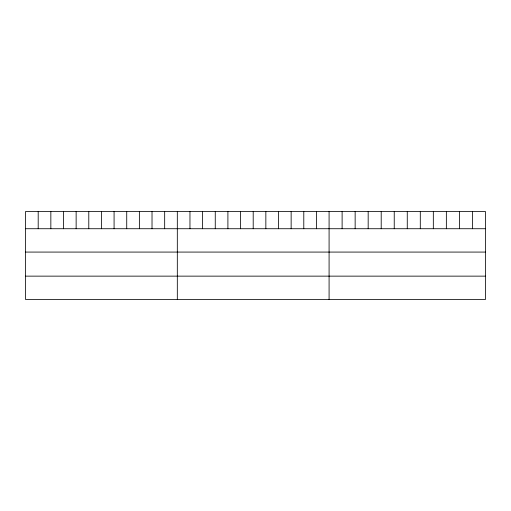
<?xml version="1.0" encoding="UTF-8"?>
<svg xmlns="http://www.w3.org/2000/svg" width="511" height="511" viewBox="0 0 511 511"><rect width="100%" height="100%" fill="white"/><g stroke="black" fill="none" stroke-linecap="round" stroke-linejoin="round"><path stroke-width="0.77" d="M485.45 228.724L485.45 299.491L25.55 299.491L25.55 211.509L485.45 211.509L485.45 228.724L25.55 228.724M25.55 252.076L485.45 252.076M25.55 276.138L485.45 276.138M472.42 211.509L472.42 228.724M459.389 211.509L459.389 228.724M446.358 211.509L446.358 228.724M433.328 211.509L433.328 228.724M420.298 211.509L420.298 228.724M407.267 211.509L407.267 228.724M394.237 211.509L394.237 228.724M381.206 211.509L381.206 228.724M368.175 211.509L368.175 228.724M355.145 211.509L355.145 228.724M342.115 211.509L342.115 228.724M329.084 211.509L329.084 299.491M316.437 211.509L316.437 228.724M303.79 211.509L303.79 228.724M291.142 211.509L291.142 228.724M278.495 211.509L278.495 228.724M265.848 211.509L265.848 228.724M253.201 211.509L253.201 228.724M240.553 211.509L240.553 228.724M227.906 211.509L227.906 228.724M215.259 211.509L215.259 228.724M202.612 211.509L202.612 228.724M189.964 211.509L189.964 228.724M177.317 211.509L177.317 299.491M164.67 211.509L164.67 228.724M152.023 211.509L152.023 228.724M139.375 211.509L139.375 228.724M126.728 211.509L126.728 228.724M114.081 211.509L114.081 228.724M101.434 211.509L101.434 228.724M88.786 211.509L88.786 228.724M76.139 211.509L76.139 228.724M63.492 211.509L63.492 228.724M50.844 211.509L50.844 228.724M38.197 211.509L38.197 228.724"/></g></svg>
